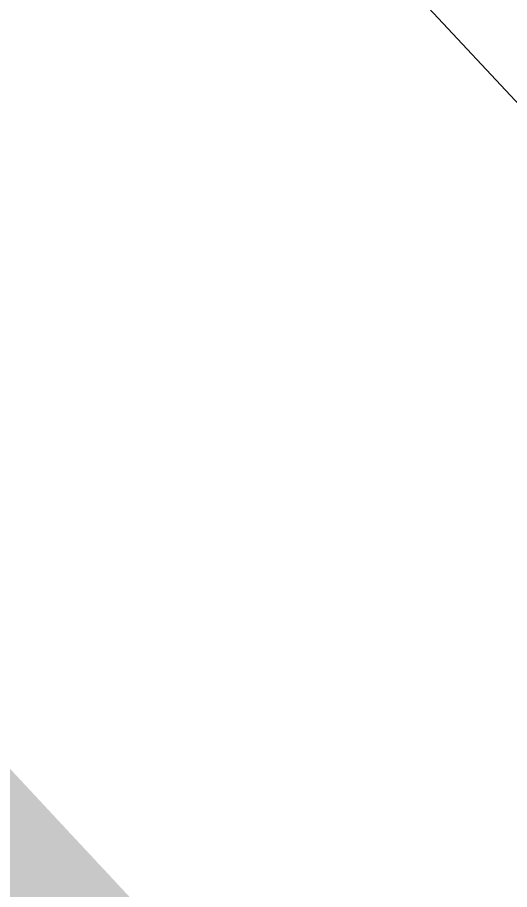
# Model space of a CAD drawing. Header units: millimetres. Extents: x -71377 to 516042, y -145869 to 441446.
# Drawn here: x 209934 to 210418, y 209208 to 210067 of the extents above; entities that cross this region are included whole.
import ezdxf

# ---------------------------------------------------------------- set-up
doc = ezdxf.new("R2010")
doc.units = ezdxf.units.MM
doc.header["$LTSCALE"] = 1000
for name, color, linetype, lineweight in [('06', 6, 'Continuous', 5), ('A-text-1', 3, 'Continuous', 5), ('조경라인_dwg', 8, 'Continuous', 5)]:
    doc.layers.add(name, color=color, linetype=linetype, lineweight=lineweight)
doc.styles.add('나눔고딕_3', font='NanumGothic.ttf', dxfattribs={"height": 1400})

# ---------------------------------------------------------------- blocks, each defined once
blk = doc.blocks.new('조경라인_dwg-6847807-지반층 배치도')
at = {"layer": '06'}
blk.add_line((214632.63, 205471.55), (206085.98, 214636.71), dxfattribs=at)

msp = doc.modelspace()

# ---------------------------------------------------------------- block references
at = {"layer": '조경라인_dwg', "rotation": 8.537736462515947e-07}
msp.add_blockref('조경라인_dwg-6847807-지반층 배치도', (0, 0), dxfattribs=at)

# ---------------------------------------------------------------- texts
at = {"layer": 'A-text-1', "char_height": 1400, "attachment_point": 1, "rotation": 313, "line_spacing_factor": 1.2, "style": '나눔고딕_3'}
for s, insert, width in [('\\pxt9.07143,18.14286,27.21429,36.28571,45.35714,54.42857,63.5,72.57143,81.64286,90.71429,99.78571,108.85714,117.92857,127,136.07143,145.14286,154.21429,163.28571,172.35714,181.42857,190.5,199.57143,208.64286,217.71429,226.78571,235.85714,244.92857,254,263.07143,272.14286,281.21429,290.28571;{관리사무소(B1F)}', (208777.65, 213987.49), 16901.643), ('\\pxt9.07143,18.14286,27.21429,36.28571,45.35714,54.42857,63.5,72.57143,81.64286,90.71429,99.78571,108.85714,117.92857,127,136.07143,145.14286,154.21429,163.28571,172.35714,181.42857,190.5,199.57143,208.64286,217.71429,226.78571,235.85714,244.92857,254,263.07143,272.14286,281.21429,290.28571;{근로자휴게실(B1F)}', (207122.02, 212331.85), 19076.981), ('\\pxt9.07143,18.14286,27.21429,36.28571,45.35714,54.42857,63.5,72.57143,81.64286,90.71429,99.78571,108.85714,117.92857,127,136.07143,145.14286,154.21429,163.28571,172.35714,181.42857,190.5,199.57143,208.64286,217.71429,226.78571,235.85714,244.92857,254,263.07143,272.14286,281.21429,290.28571;{피트니스센터(B1F)}', (205383.54, 210593.38), 19076.981)]:
    msp.add_mtext(s, dxfattribs=dict(at, insert=insert, width=width))

doc.saveas('drawing.dxf')
